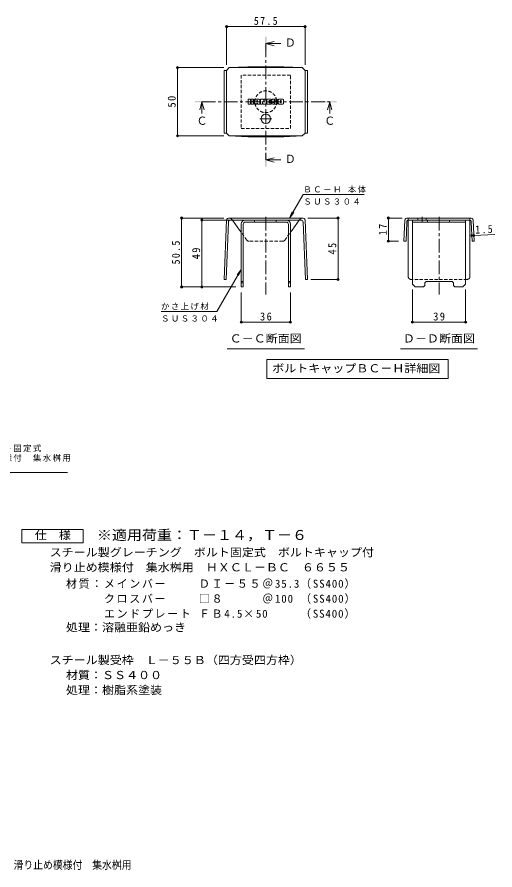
# Model space of a CAD drawing. Units: millimetres on the paper, enlarged 10 times, with parts at other scales. Extents: x -2276 to 2391, y -1941 to 1620.
# Drawn here: x 641 to 2391, y -1896 to 1231 of the extents above; entities that cross this region are included whole.
import ezdxf
from ezdxf.enums import TextEntityAlignment as Align

# ---------------------------------------------------------------- set-up
doc = ezdxf.new("R2010")
doc.units = ezdxf.units.MM
doc.header["$LTSCALE"] = 10
doc.header["$PDMODE"] = 32
doc.header["$PDSIZE"] = 8
doc.linetypes.add('CHAIN1', pattern=[8, 5, -1, 1, -1])
doc.linetypes.add('DASHED1', pattern=[1.8, 1.2, -0.6])
for name, color, linetype, lineweight in [('D-4', 7, 'Continuous', 9), ('D-5', 7, 'Continuous', 9), ('D-8', 4, 'Continuous', 9), ('D-9', 2, 'Continuous', 9), ('D-F', 7, 'Continuous', 9)]:
    doc.layers.add(name, color=color, linetype=linetype, lineweight=lineweight)
doc.layers.add('F-F_F-Fﾚｲﾔ', color=2, linetype='Continuous')
doc.styles.add('ＭＳ ゴシック', font='')
doc.styles.get('ＭＳ ゴシック').set_extended_font_data('MS Gothic')

msp = doc.modelspace()

# ---------------------------------------------------------------- linework, layer by layer
at = {"layer": 'D-4'}
for p, q in [((1408.26, 1198.71), (1408.26, 1055.01)), ((1408.26, 1195.71), (1695.76, 1195.71)), ((1695.76, 1198.71), (1695.76, 1055.22)), ((1225.2, 1045.22), (1398.26, 1045.22)), ((1228.2, 1045.22), (1228.2, 795.22)), ((1225.2, 795.22), (1398.26, 795.22)), ((1639.31, 493.89), (1689.33, 580.53)), ((1911.83, 580.53), (1689.33, 580.53)), ((1639.31, 493.89), (1648.88, 516.99)), ((1639.31, 493.89), (1654.53, 513.72)), ((1240.39, 493.89), (1398.47, 493.89)), ((1243.39, 493.89), (1243.39, 241.39)), ((1314.62, 486.39), (1457.01, 486.39)), ((1317.62, 241.39), (1317.62, 486.39)), ((1819.48, 493.89), (1705.55, 493.89)), ((1816.48, 493.89), (1816.48, 268.59)), ((1998.2, 493.89), (2051.88, 493.89)), ((2001.2, 408.89), (2001.2, 493.89)), ((1998.2, 408.89), (2038.26, 408.89)), ((2306.73, 429.69), (2314.22, 429.99)), ((2314.22, 429.99), (2391.45, 433.09)), ((1462.01, 305.78), (1446.79, 285.95)), ((1462.01, 305.78), (1452.44, 282.69)), ((1819.48, 268.59), (1717.28, 268.59)), ((1240.39, 241.39), (1442.01, 241.39)), ((1462.01, 108.92), (1462.01, 221.39)), ((1642.01, 108.92), (1642.01, 221.39)), ((2089.17, 108.92), (2089.17, 231.39)), ((2284.17, 108.92), (2284.17, 231.39)), ((1462.01, 111.92), (1642.01, 111.92)), ((2089.17, 111.92), (2284.17, 111.92))]:
    msp.add_line(p, q, dxfattribs=at)
msp.add_lwpolyline([(1462.01, 305.78), (1373.07, 151.74), (1168.07, 151.74)], dxfattribs=at)
at = {"layer": 'D-4', "color": 2}
msp.add_lwpolyline([(657.98, -697.47), (657.98, -647.47), (882.98, -647.47), (882.98, -697.47)], close=True, dxfattribs=at)
at = {"layer": 'D-4'}
for p in [(1408.26, 1195.71), (1695.76, 1195.71), (1228.2, 1045.22), (1228.2, 795.22), (1243.39, 493.89), (1317.62, 486.39), (1816.48, 493.89), (2001.2, 493.89), (2001.2, 408.89), (2306.73, 429.69), (2314.22, 429.99), (1816.48, 268.59), (1243.39, 241.39), (1317.62, 241.39), (1462.01, 111.92), (1642.01, 111.92), (2089.17, 111.92), (2284.17, 111.92)]:
    msp.add_point(p, dxfattribs=at)
at = {"layer": 'D-5', "color": 4}
for p, q in [((1552.01, 1133.22), (1582.01, 1141.22)), ((1552.01, 1133.22), (1582.01, 1125.22)), ((1552.01, 1133.22), (1606.71, 1133.22)), ((1317.92, 920.11), (1309.92, 890.11)), ((1317.92, 920.11), (1325.92, 890.11)), ((1317.92, 920.11), (1317.92, 876.87)), ((1786.1, 920.11), (1778.1, 890.11)), ((1786.1, 920.11), (1794.1, 890.11)), ((1786.1, 920.11), (1786.1, 876.87)), ((1552.01, 707), (1582.01, 715)), ((1552.01, 707), (1582.01, 699)), ((1552.01, 707), (1606.71, 707))]:
    msp.add_line(p, q, dxfattribs=at)
at = {"layer": 'D-5', "color": 4, "linetype": 'CHAIN1'}
for p, q in [((1552.01, 1133.22), (1552.01, 707)), ((1317.92, 920.11), (1786.1, 920.11))]:
    msp.add_line(p, q, dxfattribs=at)
at = {"layer": 'D-5'}
for p, q in [((1410.51, 13.72), (1693.51, 13.72)), ((2045.17, 13.72), (2328.17, 13.72)), ((1556.21, -24.83), (1556.21, -94.83)), ((1556.21, -24.83), (2219.75, -24.83)), ((2219.75, -24.83), (2219.75, -94.83)), ((1556.21, -94.83), (2219.75, -94.83)), ((80.43, -439.52), (824.85, -439.52))]:
    msp.add_line(p, q, dxfattribs=at)
at = {"layer": 'D-5', "color": 4}
for points in [[(1549.51, 1108.22), (1554.51, 1108.22), (1549.51, 1158.22), (1554.51, 1158.22)], [(1292.92, 917.61), (1342.92, 917.61), (1292.92, 922.61), (1342.92, 922.61)], [(1761.1, 917.61), (1811.1, 917.61), (1761.1, 922.61), (1811.1, 922.61)], [(1549.51, 682), (1554.51, 682), (1549.51, 732), (1554.51, 732)]]:
    msp.add_solid(points, dxfattribs=at)
at = {"layer": 'D-8', "linetype": 'DASHED1'}
for p, q in [((1642.01, 1017.61), (1462.01, 1017.61)), ((1462.01, 1017.61), (1462.01, 822.61))]:
    msp.add_line(p, q, dxfattribs=at)
at = {"layer": 'D-8'}
for p, q in [((1469.51, 471.39), (1469.51, 241.39)), ((1477.01, 486.39), (1627.01, 486.39)), ((1627.01, 478.89), (1477.01, 478.89)), ((1510.08, 478.89), (1510.08, 486.39)), ((1590.08, 478.89), (1590.08, 486.39)), ((1634.51, 471.39), (1634.51, 241.39)), ((1642.01, 471.39), (1642.01, 241.39)), ((2089.17, 486.39), (2284.17, 486.39)), ((2089.17, 251.39), (2089.17, 486.39)), ((2089.17, 478.89), (2284.17, 478.89)), ((2144.73, 478.89), (2144.73, 486.39)), ((2224.73, 478.89), (2224.73, 486.39)), ((2284.17, 251.39), (2284.17, 486.39)), ((1462.01, 261.39), (1469.51, 261.39)), ((1462.01, 256.39), (1469.51, 256.39)), ((1634.51, 261.39), (1642.01, 261.39)), ((1634.51, 256.39), (1642.01, 256.39)), ((2089.17, 251.39), (2099.17, 241.39)), ((2139.17, 261.39), (2234.17, 261.39)), ((2284.17, 251.39), (2274.17, 241.39)), ((1642.01, 241.39), (1634.51, 241.39)), ((2239.17, 246.39), (2244.17, 241.39)), ((2274.17, 241.39), (2244.17, 241.39))]:
    msp.add_line(p, q, dxfattribs=at)
at = {"layer": 'D-8', "linetype": 'DASHED1'}
msp.add_lwpolyline([(1462.01, 822.61), (1642.01, 822.61), (1642.01, 1017.61)], dxfattribs=at)
at = {"layer": 'D-8'}
for points in [[(1462.01, 471.39), (1462.01, 241.39), (1469.51, 241.39)], [(2134.17, 246.39), (2134.17, 256.39), (2139.17, 261.39)], [(2239.17, 246.39), (2239.17, 256.39), (2234.17, 261.39)], [(2134.17, 246.39), (2129.17, 241.39), (2099.17, 241.39)]]:
    msp.add_lwpolyline(points, dxfattribs=at)
at = {"layer": 'D-8', "linetype": 'DASHED1'}
msp.add_circle((1552.01, 920.11), 40, dxfattribs=at)
at = {"layer": 'D-8'}
for centre, radius, start, end in [((1477.01, 471.39), 15, 90, 180), ((1477.01, 471.39), 7.5, 90, 180), ((1627.01, 471.39), 15, 0, 90), ((1627.01, 471.39), 7.5, 0, 90)]:
    msp.add_arc(centre, radius, start, end, dxfattribs=at)
at = {"layer": 'D-9'}
for p, q in [((1408.26, 1035.01), (1399.25, 1035.01)), ((1399.25, 1035.01), (1399.25, 805.43)), ((1408.26, 1035.22), (1418.26, 1045.22)), ((1408.26, 805.22), (1408.26, 1035.22)), ((1418.26, 1045.22), (1485.58, 1048.62)), ((1418.26, 1045.22), (1685.76, 1045.22)), ((1618.44, 1048.62), (1485.58, 1048.62)), ((1685.76, 1045.22), (1618.44, 1048.62)), ((1695.76, 1035.22), (1685.76, 1045.22)), ((1695.76, 805.22), (1695.76, 1035.22)), ((1695.76, 1035.01), (1704.77, 1035.01)), ((1704.77, 1035.01), (1704.77, 805.43)), ((1408.26, 805.43), (1399.25, 805.43)), ((1408.26, 805.22), (1418.26, 795.22)), ((1418.26, 795.22), (1485.58, 791.81)), ((1418.26, 795.22), (1685.76, 795.22)), ((1618.44, 791.81), (1485.58, 791.81)), ((1685.76, 795.22), (1618.44, 791.81)), ((1695.76, 805.22), (1685.76, 795.22)), ((1695.76, 805.43), (1704.77, 805.43)), ((1407.96, 486.39), (1399.25, 268.89)), ((1415.18, 479.19), (1406.74, 268.59)), ((1685.55, 493.89), (1418.47, 493.89)), ((1422.67, 486.39), (1681.35, 486.39)), ((1455.87, 449.63), (1429.33, 486.39)), ((1648.37, 449.93), (1674.69, 486.39)), ((1688.84, 479.19), (1697.28, 268.59)), ((1696.06, 486.39), (1704.77, 268.89)), ((2061.37, 486.39), (2058.26, 408.89)), ((2068.58, 479.19), (2065.76, 408.59)), ((2186.67, 493.89), (2071.88, 493.89)), ((2073.67, 278.89), (2073.67, 485.99)), ((2297.25, 486.39), (2076.08, 486.39)), ((2109.45, 493.89), (2109.45, 486.39)), ((2139.45, 493.89), (2139.45, 486.39)), ((2186.67, 493.89), (2301.45, 493.89)), ((2299.67, 278.89), (2299.67, 485.99)), ((2304.75, 479.19), (2307.58, 408.59)), ((2311.97, 486.39), (2315.07, 408.89)), ((2058.26, 408.89), (2065.76, 408.59)), ((2315.07, 408.89), (2307.58, 408.59)), ((1399.25, 268.89), (1406.74, 268.59)), ((1704.77, 268.89), (1697.28, 268.59))]:
    msp.add_line(p, q, dxfattribs=at)
at = {"layer": 'D-9', "linetype": 'CHAIN1'}
for p, q in [((1552.01, 876.16), (1552.01, 839.28)), ((1573.79, 857.72), (1530.23, 857.72)), ((1552.01, 497.81), (1552.01, 213.95)), ((2124.45, 498.84), (2124.45, 481.44)), ((2186.67, 497.81), (2186.67, 213.95))]:
    msp.add_line(p, q, dxfattribs=at)
at = {"layer": 'D-9', "linetype": 'DASHED1'}
for p, q in [((1429.33, 486.39), (1426.63, 490.14)), ((1674.69, 486.39), (1677.39, 490.14)), ((2073.67, 485.99), (2073.67, 493.89)), ((2299.67, 485.99), (2299.67, 493.89)), ((1482.58, 412.63), (1455.87, 449.63)), ((1621.45, 412.63), (1648.37, 449.93)), ((1613.65, 408.89), (1490.38, 408.89)), ((2289.67, 268.89), (2083.67, 268.89))]:
    msp.add_line(p, q, dxfattribs=at)
at = {"layer": 'D-9'}
msp.add_circle((1552.01, 857.72), 17.5, dxfattribs=at)
for centre, radius, start, end in [((1418.37, 482.92), 10.97, 89.44382, 161.56279), ((1422.67, 478.89), 7.5, 90, 177.70665), ((1681.35, 478.89), 7.5, 2.29335, 90), ((1685.65, 482.92), 10.97, 18.43721, 90.55618), ((2071.77, 482.92), 10.97, 89.44382, 161.56279), ((2076.08, 478.89), 7.5, 90, 177.70665), ((2297.25, 478.89), 7.5, 2.29335, 90), ((2301.56, 482.92), 10.97, 18.43721, 90.55618), ((2083.67, 278.89), 10, 180, 198.1933), ((2289.67, 278.89), 10, 341.8067, 0)]:
    msp.add_arc(centre, radius, start, end, dxfattribs=at)
at = {"layer": 'D-9', "linetype": 'DASHED1'}
for centre, radius, start, end in [((1418.37, 482.92), 10.97, 41.15582, 89.44382), ((1685.65, 482.92), 10.97, 90.55618, 138.84418), ((1490.38, 418.89), 10, 218.74638, 270), ((1613.65, 418.89), 10, 270, 321.25362), ((2083.67, 278.89), 10, 198.1933, 270), ((2289.67, 278.89), 10, 270, 341.8067)]:
    msp.add_arc(centre, radius, start, end, dxfattribs=at)
at = {"layer": 'D-F'}
for p, q in [((1486.95, 912.23), (1486.95, 928.99)), ((1495.37, 929.78), (1487.74, 929.78)), ((1487.74, 911.44), (1495.37, 911.44)), ((1496.15, 928.99), (1496.15, 924.37)), ((1496.15, 912.23), (1496.15, 917.65)), ((1498.64, 912.23), (1498.64, 917.65)), ((1498.66, 928.99), (1498.66, 924.37)), ((1499.42, 911.44), (1506.2, 911.44)), ((1506.19, 929.78), (1499.45, 929.78)), ((1506.97, 928.99), (1506.97, 925.09)), ((1506.99, 912.23), (1506.99, 916.88)), ((1510.3, 912.23), (1510.3, 927.16)), ((1517.83, 911.44), (1511.09, 911.44)), ((1526.87, 929.78), (1512.92, 929.78)), ((1518.62, 920.81), (1518.62, 923.51)), ((1518.62, 912.23), (1518.62, 914.32)), ((1520.91, 920.54), (1518.88, 920.54)), ((1521.17, 920.81), (1521.17, 923.51)), ((1521.17, 912.23), (1521.17, 914.32)), ((1521.96, 911.44), (1528.71, 911.44)), ((1529.49, 912.23), (1529.49, 927.16)), ((1532.86, 928.99), (1532.86, 912.23)), ((1533.65, 929.78), (1542.17, 929.78)), ((1538.65, 911.44), (1533.65, 911.44)), ((1539.44, 912.23), (1539.44, 916.77)), ((1541.88, 912), (1540.43, 916.92)), ((1552, 911.44), (1542.64, 911.44)), ((1542.91, 929.23), (1545.31, 921.76)), ((1546.11, 928.99), (1546.11, 921.89)), ((1546.9, 929.78), (1552, 929.78)), ((1552.79, 928.99), (1552.79, 912.23)), ((1555.33, 912.23), (1555.33, 928.99)), ((1556.12, 929.78), (1571.22, 929.78)), ((1556.12, 911.44), (1571.16, 911.44)), ((1571.22, 918.6), (1565.61, 918.6)), ((1571.16, 916.45), (1565.61, 916.45)), ((1571.22, 924.82), (1565.64, 924.82)), ((1571.22, 922.62), (1565.64, 922.62)), ((1571.94, 912.23), (1571.94, 915.67)), ((1572.01, 925.61), (1572.01, 928.99)), ((1572.01, 919.38), (1572.01, 921.84)), ((1574.53, 916.5), (1574.53, 914.06)), ((1575.31, 917.29), (1582.08, 917.29)), ((1591.93, 929.78), (1576.67, 929.78)), ((1584.58, 918.94), (1576.67, 918.94)), ((1592.41, 911.44), (1577.15, 911.44)), ((1582.82, 923.07), (1582.82, 925.13)), ((1582.86, 916.5), (1582.86, 915.95)), ((1583.61, 922.28), (1592.41, 922.28)), ((1585.36, 918.15), (1585.36, 915.95)), ((1585.41, 924.67), (1585.41, 925.13)), ((1586.19, 923.89), (1594.55, 923.89)), ((1594.55, 927.16), (1594.55, 923.89)), ((1597.09, 914.06), (1597.09, 927.16)), ((1614.45, 929.78), (1599.71, 929.78)), ((1614.45, 911.44), (1599.71, 911.44)), ((1605.47, 918.05), (1605.47, 923.17)), ((1608.68, 918.05), (1608.68, 923.17)), ((1617.07, 927.16), (1617.07, 914.06))]:
    msp.add_line(p, q, dxfattribs=at)
for centre, radius, start, end in [((1487.74, 928.99), 0.786, 90, 180), ((1487.74, 912.23), 0.786, 180, 270), ((1495.37, 928.99), 0.786, 0, 90), ((1495.37, 912.23), 0.786, 270, 0), ((1497.41, 924.37), 1.26, 180, 0), ((1497.39, 917.65), 1.24, 0, 180), ((1499.42, 912.23), 0.786, 180, 270), ((1499.45, 928.99), 0.786, 90, 180), ((1501.58, 921), 0.439, 97.33171, 266.57183), ((1500.08, 932.67), 11.32, 277.33171, 299.42073), ((1501.06, 912.37), 8.21, 53.71985, 86.57183), ((1504.35, 925.09), 2.62, 299.42073, 0), ((1504.37, 916.88), 2.62, 0, 53.71985), ((1506.19, 928.99), 0.786, 0, 90), ((1506.2, 912.23), 0.786, 270, 0), ((1512.92, 927.16), 2.62, 90, 180), ((1511.09, 912.23), 0.786, 180, 270), ((1517.83, 912.23), 0.786, 270, 0), ((1519.9, 923.51), 1.28, 0, 180), ((1518.88, 920.81), 0.262, 180, 270), ((1519.9, 914.32), 1.28, 0, 180), ((1520.91, 920.81), 0.262, 270, 0), ((1521.96, 912.23), 0.786, 180, 270), ((1526.87, 927.16), 2.62, 0, 90), ((1528.71, 912.23), 0.786, 270, 0), ((1533.65, 928.99), 0.786, 90, 180), ((1533.65, 912.23), 0.786, 180, 270), ((1538.65, 912.23), 0.786, 270, 0), ((1539.95, 916.77), 0.505, 16.48875, 180), ((1542.64, 912.23), 0.786, 196.48875, 270), ((1542.17, 928.99), 0.786, 17.75635, 90), ((1545.7, 921.89), 0.413, 197.75635, 0), ((1546.9, 928.99), 0.786, 90, 180), ((1552, 928.99), 0.786, 0, 90), ((1552, 912.23), 0.786, 270, 0), ((1556.12, 928.99), 0.786, 90, 180), ((1556.12, 912.23), 0.786, 180, 270), ((1565.64, 923.72), 1.1, 90, 270), ((1565.61, 917.52), 1.07, 90, 270), ((1571.16, 915.67), 0.786, 0, 90), ((1571.16, 912.23), 0.786, 270, 0), ((1571.22, 928.99), 0.786, 0, 90), ((1571.22, 925.61), 0.786, 270, 0), ((1571.22, 921.84), 0.786, 0, 90), ((1571.22, 919.38), 0.786, 270, 0), ((1586.4, 924.36), 11.88, 157.10112, 202.89888), ((1575.31, 916.5), 0.786, 90, 180), ((1577.15, 914.06), 2.62, 180, 270), ((1576.67, 928.47), 1.31, 90, 157.10112), ((1576.67, 920.25), 1.31, 202.89888, 270), ((1582.08, 916.5), 0.786, 0, 90), ((1584.11, 925.13), 1.29, 0, 180), ((1583.61, 923.07), 0.786, 180, 270), ((1584.11, 915.95), 1.25, 180, 0), ((1584.58, 918.15), 0.786, 0, 90), ((1586.19, 924.67), 0.786, 180, 270), ((1591.93, 927.16), 2.62, 0, 90), ((1592.41, 920.97), 1.31, 22.90802, 90), ((1592.41, 912.75), 1.31, 270, 337.09198), ((1582.68, 916.86), 11.87, 337.09198, 22.90802), ((1599.71, 927.16), 2.62, 90, 180), ((1599.71, 914.06), 2.62, 180, 270), ((1607.08, 923.17), 1.6, 0, 180), ((1607.08, 918.05), 1.6, 180, 0), ((1614.45, 927.16), 2.62, 0, 90), ((1614.45, 914.06), 2.62, 270, 0)]:
    msp.add_arc(centre, radius, start, end, dxfattribs=at)

# ---------------------------------------------------------------- texts
at = {"layer": 'D-4', "color": 2, "style": 'ＭＳ ゴシック', "width": 1.1}
for s, p in [('仕\u3000様', (705.48, -692.47)), ('スチール製受枠\u3000Ｌ－５５Ｂ（四方受四方枠）', (760.07, -1150.39)), ('材質：ＳＳ４００', (819.79, -1205.39)), ('処理：樹脂系塗装', (819.79, -1260.39))]:
    msp.add_text(s, height=29.33, dxfattribs=at).set_placement(p, align=Align.BOTTOM_LEFT)
at = {"layer": 'D-4', "color": 2, "char_height": 29.33, "attachment_point": 7, "style": 'ＭＳ ゴシック'}
for s, insert in [('\\T1.28;\\W0.9;57.5', (1508.26, 1201.71)), ('\\T1.27;\\W0.95;36', (1530.76, 117.92)), ('\\T1.27;\\W0.95;39', (2165.42, 117.92))]:
    msp.add_mtext(s, dxfattribs=dict(at, insert=insert))
for s, insert, rotation in [('\\T1.27;\\W0.95;50', (1222.2, 898.97), 90), ('\\T1.27;\\W0.95;17', (1995.2, 430.14), 90), ('\\T1.27;\\W0.9;1.5', (2320.11, 436.23), 2.293), ('\\T1.28;\\W0.9;50.5', (1237.39, 323.89), 90), ('\\T1.27;\\W0.95;49', (1311.62, 342.64), 90), ('\\T1.27;\\W0.95;45', (1810.48, 359.99), 90)]:
    msp.add_mtext(s, dxfattribs=dict(at, insert=insert, rotation=rotation))
at = {"layer": 'D-4', "char_height": 21.99, "attachment_point": 7, "style": 'ＭＳ ゴシック'}
for s, insert in [('\\T1.18;ＢＣ－Ｈ\\~本体', (1689.33, 585.19)), ('\\T1.17;ＳＵＳ３０４', (1689.33, 542.81)), ('\\T1.17;かさ上げ材', (1168.07, 156.4)), ('\\T1.17;ＳＵＳ３０４', (1168.07, 114.02))]:
    msp.add_mtext(s, dxfattribs=dict(at, insert=insert))
at = {"layer": 'D-5', "color": 2, "style": 'ＭＳ ゴシック'}
for s, p in [('Ｄ', (1621.71, 1113.22)), ('Ｃ', (1297.92, 826.87)), ('Ｃ', (1766.1, 826.87)), ('Ｄ', (1621.71, 687))]:
    msp.add_text(s, height=29.33, dxfattribs=at).set_placement(p, align=Align.BOTTOM_LEFT)
at = {"layer": 'D-5', "color": 2, "style": 'ＭＳ ゴシック', "width": 1.1}
for s, p in [('Ｃ－Ｃ断面図', (1419.51, 28.72)), ('Ｄ－Ｄ断面図', (2054.17, 28.72)), ('ボルトキャップＢＣ－Ｈ詳細図', (1575.48, -80.83)), ('スチール製グレーチング\u3000ボルト固定式\u3000ボルトキャップ付', (760.07, -755.39)), ('滑り止め模様付\u3000集水桝用\u3000ＨＸＣＬ－ＢＣ\u3000６６５５', (760.07, -810.39)), ('処理：溶融亜鉛めっき', (819.79, -1030.39))]:
    msp.add_text(s, height=29.33, dxfattribs=at).set_placement(p, align=Align.BOTTOM_LEFT)
at = {"layer": 'D-5', "color": 3, "style": 'ＭＳ ゴシック', "width": 1.1}
msp.add_text('※適用荷重：Ｔ－１４，Ｔ－６', height=36.66, dxfattribs=at).set_placement((932.98, -697.47), align=Align.BOTTOM_LEFT)
at = {"layer": 'D-5', "char_height": 21.99, "attachment_point": 7, "style": 'ＭＳ ゴシック'}
for s, insert in [('\\T1.17;スチール製グレーチング\u3000ボルト固定式', (86.45, -363.78)), ('\\T1.17;ボルトキャップ付\u3000滑り止め模様付\u3000集水桝用', (86.45, -399.36))]:
    msp.add_mtext(s, dxfattribs=dict(at, insert=insert))
at = {"layer": 'D-5', "color": 2, "char_height": 29.33, "attachment_point": 7, "style": 'ＭＳ ゴシック'}
for s, insert in [('\\T1.16;材質：メインバー\u3000\u3000\\~ＤＩ－５５＠35.3（SS400）', (819.79, -865.39)), ('\\T1.16;\u3000\u3000\u3000クロスバー\u3000\u3000\\~□８\u3000\u3000\u3000＠100\\~（SS400）', (819.79, -920.39)), ('\\T1.16;\u3000\u3000\u3000エンドプレート\\~ＦＢ4.5×50\u3000\u3000\\~（SS400）', (819.79, -975.39))]:
    msp.add_mtext(s, dxfattribs=dict(at, insert=insert))
at = {"layer": 'F-F_F-Fﾚｲﾔ', "style": 'ＭＳ ゴシック', "width": 0.9}
msp.add_text('スチール製グレーチング\u3000ボルト固定式\u3000ボルトキャップ付\u3000滑り止め模様付\u3000集水桝用', height=29.33, dxfattribs=at).set_placement((-380.25, -1901.35), align=Align.BOTTOM_LEFT)

doc.saveas('drawing.dxf')
